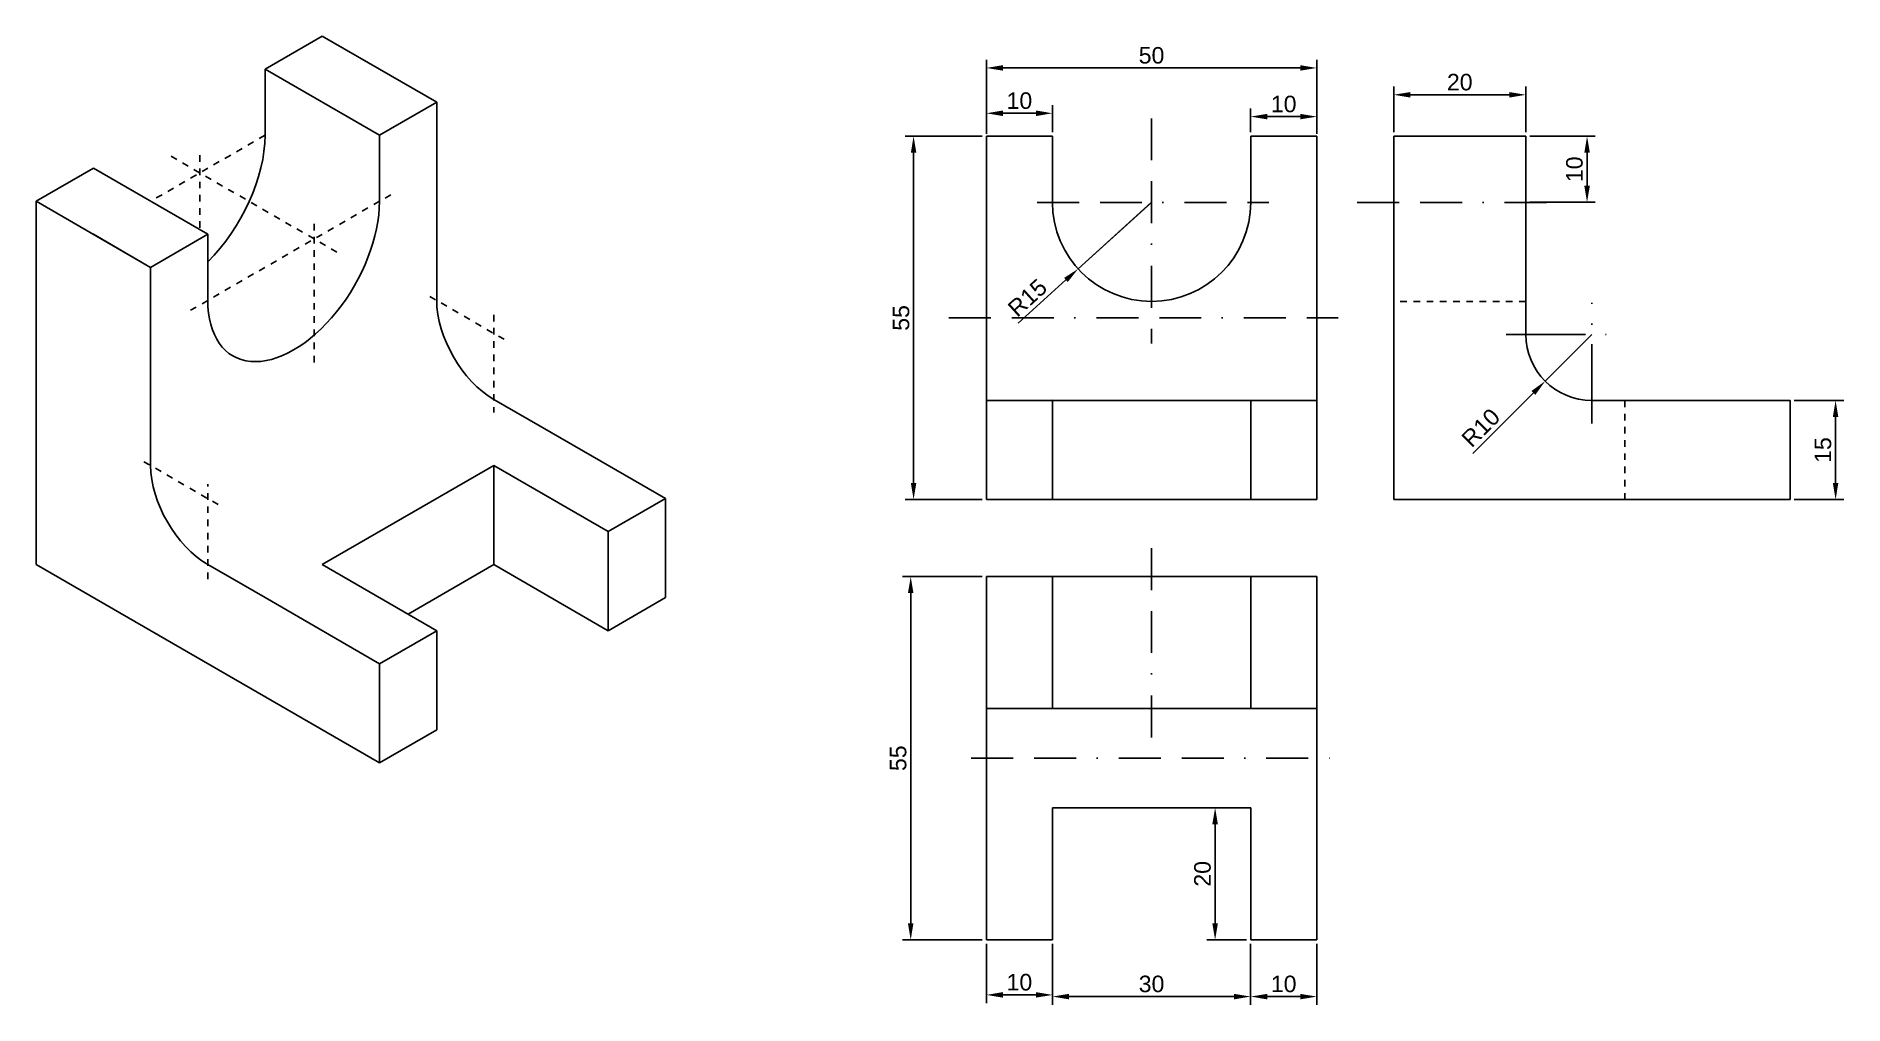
# Model space of a CAD drawing. Header units: millimetres. Extents: x 1590 to 1863, y 2214 to 2360.
import ezdxf

# ---------------------------------------------------------------- set-up
doc = ezdxf.new("R2010")
doc.units = ezdxf.units.MM
for name, pattern in [('ACAD_ISO10W100', [18, 12, -3, 0, -3]), ('JIS_02_1.0', [2, 1, -1]), ('MORSE_G2', [22.225, 6.35, -3.175, 6.35, -3.175, 0, -3.175])]:
    doc.linetypes.add(name, pattern=pattern)
doc.layers.add('cotas', color=10, linetype='Continuous')
doc.styles.get("Standard").update_dxf_attribs({"font": 'arial.ttf'})
doc.dimstyles.new('ISO-25', dxfattribs={"dimtxt": 2.5, "dimasz": 2.5, "dimexe": 1.25, "dimexo": 0.625, "dimtad": 1, "dimtxsty": 'Standard', "dimcen": 2.5, "dimadec": 0, "dimazin": 0, "dimtfac": 1, "dimtmove": 0, "dimatfit": 3, "dimfxl": 1, "dimarcsym": 0})

# ---------------------------------------------------------------- blocks, each defined once
blk = doc.blocks.new('*D17')
at = {"layer": 'cotas', "color": 0, "lineweight": -2, "transparency": 16777216}
for p, q in [((1815.79, 2345.14), (1825.69, 2345.14)), ((1824.44, 2342.64), (1824.44, 2337.64)), ((1815.79, 2335.14), (1825.69, 2335.14))]:
    blk.add_line(p, q, dxfattribs=at)
at = {"layer": 'cotas', "color": 0, "transparency": 16777216}
for points in [[(1824.02, 2342.64), (1824.86, 2342.64), (1824.44, 2345.14)], [(1824.02, 2337.64), (1824.86, 2337.64), (1824.44, 2335.14)]]:
    blk.add_solid(points, dxfattribs=at)
at = {"layer": 'Defpoints', "color": 0, "transparency": 16777216}
for p in [(1815.17, 2345.14), (1815.17, 2335.14), (1824.44, 2335.14)]:
    blk.add_point(p, dxfattribs=at)
at = {"layer": 'cotas', "color": 0, "transparency": 16777216, "insert": (1822.54, 2340.14), "char_height": 2.5, "attachment_point": 5, "rotation": 90}
blk.add_mtext('10', dxfattribs=at)
blk = doc.blocks.new('*D18')
at = {"layer": 'cotas', "color": 0, "lineweight": -2, "transparency": 16777216}
for p, q in [((1795.17, 2345.76), (1795.17, 2352.67)), ((1797.67, 2351.42), (1812.67, 2351.42)), ((1815.17, 2345.76), (1815.17, 2352.67))]:
    blk.add_line(p, q, dxfattribs=at)
at = {"layer": 'cotas', "color": 0, "transparency": 16777216}
for points in [[(1797.67, 2351.83), (1797.67, 2351), (1795.17, 2351.42)], [(1812.67, 2351.83), (1812.67, 2351), (1815.17, 2351.42)]]:
    blk.add_solid(points, dxfattribs=at)
at = {"layer": 'Defpoints', "color": 0, "transparency": 16777216}
for p in [(1815.17, 2351.42), (1795.17, 2345.14), (1815.17, 2345.14)]:
    blk.add_point(p, dxfattribs=at)
at = {"layer": 'cotas', "color": 0, "transparency": 16777216, "insert": (1805.17, 2353.32), "char_height": 2.5, "attachment_point": 5}
blk.add_mtext('20', dxfattribs=at)
blk = doc.blocks.new('*D19')
at = {"layer": 'cotas', "color": 0, "lineweight": -2, "transparency": 16777216}
for p, q in [((1855.79, 2305.14), (1863.31, 2305.14)), ((1862.06, 2302.64), (1862.06, 2292.64)), ((1855.79, 2290.14), (1863.31, 2290.14))]:
    blk.add_line(p, q, dxfattribs=at)
at = {"layer": 'cotas', "color": 0, "transparency": 16777216}
for points in [[(1861.64, 2302.64), (1862.47, 2302.64), (1862.06, 2305.14)], [(1861.64, 2292.64), (1862.47, 2292.64), (1862.06, 2290.14)]]:
    blk.add_solid(points, dxfattribs=at)
at = {"layer": 'Defpoints', "color": 0, "transparency": 16777216}
for p in [(1855.17, 2305.14), (1855.17, 2290.14), (1862.06, 2290.14)]:
    blk.add_point(p, dxfattribs=at)
at = {"layer": 'cotas', "color": 0, "transparency": 16777216, "insert": (1860.15, 2297.64), "char_height": 2.5, "attachment_point": 5, "rotation": 90}
blk.add_mtext('15', dxfattribs=at)
blk = doc.blocks.new('*D20')
at = {"layer": 'cotas', "color": 0, "lineweight": -2, "transparency": 16777216}
for p, q in [((1773.52, 2345.76), (1773.52, 2349.36)), ((1776.02, 2348.11), (1781.02, 2348.11)), ((1783.52, 2345.76), (1783.52, 2349.36))]:
    blk.add_line(p, q, dxfattribs=at)
at = {"layer": 'cotas', "color": 0, "transparency": 16777216}
for points in [[(1776.02, 2348.53), (1776.02, 2347.7), (1773.52, 2348.11)], [(1781.02, 2348.53), (1781.02, 2347.7), (1783.52, 2348.11)]]:
    blk.add_solid(points, dxfattribs=at)
at = {"layer": 'Defpoints', "color": 0, "transparency": 16777216}
for p in [(1783.52, 2348.11), (1773.52, 2345.14), (1783.52, 2345.14)]:
    blk.add_point(p, dxfattribs=at)
at = {"layer": 'cotas', "color": 0, "transparency": 16777216, "insert": (1778.52, 2350.01), "char_height": 2.5, "attachment_point": 5}
blk.add_mtext('10', dxfattribs=at)
blk = doc.blocks.new('*D21')
at = {"layer": 'cotas', "color": 0, "lineweight": -2, "transparency": 16777216}
for p, q in [((1733.52, 2345.76), (1733.52, 2349.87)), ((1736.02, 2348.62), (1741.02, 2348.62)), ((1743.52, 2345.76), (1743.52, 2349.87))]:
    blk.add_line(p, q, dxfattribs=at)
at = {"layer": 'cotas', "color": 0, "transparency": 16777216}
for points in [[(1736.02, 2349.04), (1736.02, 2348.2), (1733.52, 2348.62)], [(1741.02, 2349.04), (1741.02, 2348.2), (1743.52, 2348.62)]]:
    blk.add_solid(points, dxfattribs=at)
at = {"layer": 'Defpoints', "color": 0, "transparency": 16777216}
for p in [(1743.52, 2348.62), (1733.52, 2345.14), (1743.52, 2345.14)]:
    blk.add_point(p, dxfattribs=at)
at = {"layer": 'cotas', "color": 0, "transparency": 16777216, "insert": (1738.52, 2350.52), "char_height": 2.5, "attachment_point": 5}
blk.add_mtext('10', dxfattribs=at)
blk = doc.blocks.new('*D16')
at = {"layer": 'cotas', "color": 0, "lineweight": -2, "transparency": 16777216}
for p, q in [((1733.52, 2345.5), (1733.52, 2356.73)), ((1783.52, 2345.5), (1783.52, 2356.73)), ((1736.02, 2355.48), (1781.02, 2355.48))]:
    blk.add_line(p, q, dxfattribs=at)
at = {"layer": 'cotas', "color": 0, "transparency": 16777216}
for points in [[(1736.02, 2355.9), (1736.02, 2355.07), (1733.52, 2355.48)], [(1781.02, 2355.9), (1781.02, 2355.07), (1783.52, 2355.48)]]:
    blk.add_solid(points, dxfattribs=at)
at = {"layer": 'Defpoints', "color": 0, "transparency": 16777216}
for p in [(1783.52, 2355.48), (1733.52, 2344.87), (1783.52, 2344.87)]:
    blk.add_point(p, dxfattribs=at)
at = {"layer": 'cotas', "color": 0, "transparency": 16777216, "insert": (1758.52, 2357.38), "char_height": 2.5, "attachment_point": 5}
blk.add_mtext('50', dxfattribs=at)
blk = doc.blocks.new('*D22')
at = {"layer": 'cotas', "color": 0, "lineweight": -2, "transparency": 16777216}
for p, q in [((1732.9, 2345.14), (1721.25, 2345.14)), ((1722.5, 2342.64), (1722.5, 2292.64)), ((1732.9, 2290.14), (1721.25, 2290.14))]:
    blk.add_line(p, q, dxfattribs=at)
at = {"layer": 'cotas', "color": 0, "transparency": 16777216}
for points in [[(1722.09, 2342.64), (1722.92, 2342.64), (1722.5, 2345.14)], [(1722.09, 2292.64), (1722.92, 2292.64), (1722.5, 2290.14)]]:
    blk.add_solid(points, dxfattribs=at)
at = {"layer": 'Defpoints', "color": 0, "transparency": 16777216}
for p in [(1733.52, 2345.14), (1722.5, 2290.14), (1733.52, 2290.14)]:
    blk.add_point(p, dxfattribs=at)
at = {"layer": 'cotas', "color": 0, "transparency": 16777216, "insert": (1720.61, 2317.64), "char_height": 2.5, "attachment_point": 5, "rotation": 90}
blk.add_mtext('55', dxfattribs=at)
blk = doc.blocks.new('*D23')
at = {"layer": 'cotas', "color": 0, "lineweight": -2, "transparency": 16777216}
for p, q in [((1732.9, 2278.49), (1720.82, 2278.49)), ((1722.07, 2275.99), (1722.07, 2225.99)), ((1732.9, 2223.49), (1720.82, 2223.49))]:
    blk.add_line(p, q, dxfattribs=at)
at = {"layer": 'cotas', "color": 0, "transparency": 16777216}
for points in [[(1721.65, 2275.99), (1722.48, 2275.99), (1722.07, 2278.49)], [(1721.65, 2225.99), (1722.48, 2225.99), (1722.07, 2223.49)]]:
    blk.add_solid(points, dxfattribs=at)
at = {"layer": 'Defpoints', "color": 0, "transparency": 16777216}
for p in [(1733.52, 2278.49), (1722.07, 2223.49), (1733.52, 2223.49)]:
    blk.add_point(p, dxfattribs=at)
at = {"layer": 'cotas', "color": 0, "transparency": 16777216, "insert": (1720.17, 2250.99), "char_height": 2.5, "attachment_point": 5, "rotation": 90}
blk.add_mtext('55', dxfattribs=at)
blk = doc.blocks.new('*D24')
at = {"layer": 'cotas', "color": 0, "lineweight": -2, "transparency": 16777216}
for p, q in [((1733.52, 2222.87), (1733.52, 2213.91)), ((1743.52, 2222.87), (1743.52, 2213.91)), ((1736.02, 2215.16), (1741.02, 2215.16))]:
    blk.add_line(p, q, dxfattribs=at)
at = {"layer": 'cotas', "color": 0, "transparency": 16777216}
for points in [[(1736.02, 2215.58), (1736.02, 2214.75), (1733.52, 2215.16)], [(1741.02, 2215.58), (1741.02, 2214.75), (1743.52, 2215.16)]]:
    blk.add_solid(points, dxfattribs=at)
at = {"layer": 'Defpoints', "color": 0, "transparency": 16777216}
for p in [(1733.52, 2223.49), (1743.52, 2223.49), (1743.52, 2215.16)]:
    blk.add_point(p, dxfattribs=at)
at = {"layer": 'cotas', "color": 0, "transparency": 16777216, "insert": (1738.52, 2217.07), "char_height": 2.5, "attachment_point": 5}
blk.add_mtext('10', dxfattribs=at)
blk = doc.blocks.new('*D25')
at = {"layer": 'cotas', "color": 0, "lineweight": -2, "transparency": 16777216}
for p, q in [((1743.52, 2222.87), (1743.52, 2213.66)), ((1773.52, 2222.87), (1773.52, 2213.66)), ((1746.02, 2214.91), (1771.02, 2214.91))]:
    blk.add_line(p, q, dxfattribs=at)
at = {"layer": 'cotas', "color": 0, "transparency": 16777216}
for points in [[(1746.02, 2215.32), (1746.02, 2214.49), (1743.52, 2214.91)], [(1771.02, 2215.32), (1771.02, 2214.49), (1773.52, 2214.91)]]:
    blk.add_solid(points, dxfattribs=at)
at = {"layer": 'Defpoints', "color": 0, "transparency": 16777216}
for p in [(1743.52, 2223.49), (1773.52, 2223.49), (1773.52, 2214.91)]:
    blk.add_point(p, dxfattribs=at)
at = {"layer": 'cotas', "color": 0, "transparency": 16777216, "insert": (1758.52, 2216.81), "char_height": 2.5, "attachment_point": 5}
blk.add_mtext('30', dxfattribs=at)
blk = doc.blocks.new('*D26')
at = {"layer": 'cotas', "color": 0, "lineweight": -2, "transparency": 16777216}
for p, q in [((1773.52, 2222.87), (1773.52, 2213.66)), ((1783.52, 2222.87), (1783.52, 2213.66)), ((1776.02, 2214.91), (1781.02, 2214.91))]:
    blk.add_line(p, q, dxfattribs=at)
at = {"layer": 'cotas', "color": 0, "transparency": 16777216}
for points in [[(1776.02, 2215.32), (1776.02, 2214.49), (1773.52, 2214.91)], [(1781.02, 2215.32), (1781.02, 2214.49), (1783.52, 2214.91)]]:
    blk.add_solid(points, dxfattribs=at)
at = {"layer": 'Defpoints', "color": 0, "transparency": 16777216}
for p in [(1773.52, 2223.49), (1783.52, 2223.49), (1783.52, 2214.91)]:
    blk.add_point(p, dxfattribs=at)
at = {"layer": 'cotas', "color": 0, "transparency": 16777216, "insert": (1778.52, 2216.81), "char_height": 2.5, "attachment_point": 5}
blk.add_mtext('10', dxfattribs=at)
blk = doc.blocks.new('*D27')
at = {"layer": 'cotas', "color": 0, "lineweight": -2, "transparency": 16777216}
for p, q in [((1772.9, 2243.49), (1766.89, 2243.49)), ((1768.14, 2240.99), (1768.14, 2225.99)), ((1772.9, 2223.49), (1766.89, 2223.49))]:
    blk.add_line(p, q, dxfattribs=at)
at = {"layer": 'cotas', "color": 0, "transparency": 16777216}
for points in [[(1767.72, 2240.99), (1768.56, 2240.99), (1768.14, 2243.49)], [(1767.72, 2225.99), (1768.56, 2225.99), (1768.14, 2223.49)]]:
    blk.add_solid(points, dxfattribs=at)
at = {"layer": 'Defpoints', "color": 0, "transparency": 16777216}
for p in [(1773.52, 2243.49), (1768.14, 2223.49), (1773.52, 2223.49)]:
    blk.add_point(p, dxfattribs=at)
at = {"layer": 'cotas', "color": 0, "transparency": 16777216, "insert": (1766.24, 2233.49), "char_height": 2.5, "attachment_point": 5, "rotation": 90}
blk.add_mtext('20', dxfattribs=at)
blk = doc.blocks.new('*D28')
at = {"layer": 'cotas', "color": 0, "lineweight": -2, "transparency": 16777216}
for p, q in [((1825.17, 2315.14), (1818.1, 2308.07)), ((1807.15, 2297.13), (1816.33, 2306.3))]:
    blk.add_line(p, q, dxfattribs=at)
at = {"layer": 'cotas', "color": 0, "transparency": 16777216}
blk.add_solid([(1816.03, 2306.59), (1816.62, 2306), (1818.1, 2308.07)], dxfattribs=at)
at = {"layer": 'Defpoints', "color": 0, "transparency": 16777216}
for p in [(1825.17, 2315.14), (1818.1, 2308.07)]:
    blk.add_point(p, dxfattribs=at)
at = {"layer": 'cotas', "color": 0, "transparency": 16777216, "insert": (1808.36, 2301.02), "char_height": 2.5, "attachment_point": 5, "rotation": 45}
blk.add_mtext('R10', dxfattribs=at)
blk = doc.blocks.new('*D29')
at = {"layer": 'cotas', "color": 0, "lineweight": -2, "transparency": 16777216}
for p, q in [((1758.52, 2335.14), (1747.41, 2325.07)), ((1738.34, 2316.84), (1745.56, 2323.39))]:
    blk.add_line(p, q, dxfattribs=at)
at = {"layer": 'cotas', "color": 0, "transparency": 16777216}
blk.add_solid([(1745.28, 2323.7), (1745.84, 2323.08), (1747.41, 2325.07)], dxfattribs=at)
at = {"layer": 'Defpoints', "color": 0, "transparency": 16777216}
for p in [(1758.52, 2335.14), (1747.41, 2325.07)]:
    blk.add_point(p, dxfattribs=at)
at = {"layer": 'cotas', "color": 0, "transparency": 16777216, "insert": (1739.74, 2320.69), "char_height": 2.5, "attachment_point": 5, "rotation": 42.1833}
blk.add_mtext('R15', dxfattribs=at)

msp = doc.modelspace()

# ---------------------------------------------------------------- linework, layer by layer
for p, q in [((1624.336, 2355.295), (1632.996, 2360.295)), ((1632.996, 2360.295), (1650.317, 2350.295)), ((1624.336, 2345.295), (1624.336, 2355.295)), ((1624.336, 2355.295), (1641.656, 2345.295)), ((1650.317, 2350.295), (1641.656, 2345.295)), ((1650.317, 2350.295), (1650.317, 2325.295)), ((1641.656, 2345.295), (1641.656, 2335.295)), ((1733.525, 2345.138), (1733.525, 2290.138)), ((1733.525, 2345.138), (1743.525, 2345.138)), ((1743.525, 2345.138), (1743.525, 2335.138)), ((1783.525, 2345.138), (1773.525, 2345.138)), ((1773.525, 2345.138), (1773.525, 2335.138)), ((1783.525, 2290.138), (1783.525, 2345.138)), ((1795.168, 2345.138), (1812.562, 2345.138)), ((1795.168, 2345.138), (1815.168, 2345.138)), ((1795.168, 2345.138), (1795.168, 2290.138)), ((1815.168, 2345.138), (1815.168, 2320.138)), ((1589.695, 2335.295), (1598.355, 2340.295)), ((1598.355, 2340.295), (1615.676, 2330.295)), ((1589.695, 2280.295), (1589.695, 2335.295)), ((1589.695, 2335.295), (1607.015, 2325.295)), ((1607.015, 2325.295), (1598.355, 2330.295)), ((1615.676, 2330.295), (1607.015, 2325.295)), ((1615.676, 2330.295), (1615.676, 2320.295)), ((1607.015, 2325.295), (1607.015, 2300.295)), ((1650.317, 2320.295), (1650.317, 2325.295)), ((1815.168, 2320.138), (1815.168, 2315.138)), ((1658.977, 2305.295), (1667.637, 2300.295)), ((1733.525, 2305.138), (1743.524, 2305.215)), ((1733.525, 2290.138), (1733.525, 2305.138)), ((1733.525, 2305.138), (1783.525, 2305.138)), ((1743.524, 2305.215), (1743.524, 2290.138)), ((1783.525, 2305.138), (1773.525, 2305.138)), ((1773.525, 2305.138), (1773.525, 2290.138)), ((1830.168, 2305.138), (1825.168, 2305.138)), ((1835.168, 2305.138), (1830.168, 2305.138)), ((1855.168, 2305.138), (1835.168, 2305.138)), ((1855.168, 2290.138), (1855.168, 2305.138)), ((1607.015, 2295.295), (1607.015, 2300.295)), ((1667.637, 2300.295), (1684.958, 2290.295)), ((1658.977, 2295.295), (1632.996, 2280.295)), ((1676.297, 2285.295), (1658.977, 2295.295)), ((1658.977, 2295.295), (1658.977, 2280.295)), ((1676.297, 2285.295), (1684.958, 2290.295)), ((1684.958, 2290.295), (1684.958, 2275.295)), ((1733.525, 2290.138), (1783.525, 2290.138)), ((1795.168, 2290.138), (1855.168, 2290.138)), ((1676.297, 2270.295), (1676.297, 2285.295)), ((1641.656, 2250.295), (1589.695, 2280.295)), ((1624.336, 2275.295), (1615.676, 2280.295)), ((1632.996, 2280.295), (1650.317, 2270.295)), ((1658.977, 2280.295), (1645.986, 2272.795)), ((1676.297, 2270.295), (1658.977, 2280.295)), ((1733.525, 2278.495), (1733.525, 2223.495)), ((1783.525, 2278.495), (1733.525, 2278.495)), ((1733.525, 2278.495), (1733.525, 2258.495)), ((1773.525, 2278.495), (1743.525, 2278.495)), ((1743.525, 2278.495), (1743.525, 2258.495)), ((1773.525, 2258.495), (1773.525, 2278.495)), ((1783.525, 2223.495), (1783.525, 2278.495)), ((1641.656, 2265.295), (1624.336, 2275.295)), ((1684.958, 2275.295), (1676.297, 2270.295)), ((1650.317, 2270.295), (1641.656, 2265.295)), ((1650.317, 2255.295), (1650.317, 2270.295)), ((1641.656, 2265.295), (1641.656, 2250.295)), ((1733.525, 2258.495), (1783.525, 2258.495)), ((1783.525, 2258.495), (1773.525, 2258.495)), ((1641.656, 2250.295), (1650.317, 2255.295)), ((1743.525, 2223.495), (1743.525, 2243.495)), ((1743.525, 2243.495), (1773.525, 2243.495)), ((1773.525, 2243.495), (1773.525, 2233.495)), ((1773.525, 2233.495), (1773.525, 2223.495)), ((1733.525, 2223.495), (1743.525, 2223.495)), ((1773.525, 2223.495), (1783.525, 2223.495))]:
    msp.add_line(p, q)
at = {"linetype": 'MORSE_G2'}
for p, q in [((1758.525, 2347.85), (1758.525, 2313.782)), ((1741.196, 2335.138), (1776.297, 2335.138)), ((1789.639, 2335.138), (1819.402, 2335.138)), ((1727.854, 2317.638), (1786.765, 2317.638)), ((1758.525, 2282.795), (1758.525, 2251.163)), ((1731.241, 2250.995), (1785.464, 2250.995))]:
    msp.add_line(p, q, dxfattribs=at)
at = {"linetype": 'JIS_02_1.0'}
for p, q in [((1624.336, 2345.295), (1607.015, 2335.295)), ((1635.223, 2327.603), (1609.502, 2342.452)), ((1614.457, 2342.265), (1614.457, 2330.998)), ((1613.071, 2318.791), (1644.183, 2336.754)), ((1631.778, 2310.898), (1631.778, 2332.885)), ((1649.265, 2320.902), (1661.036, 2314.106)), ((1658.977, 2318.116), (1658.977, 2303.31)), ((1815.168, 2320.138), (1795.168, 2320.138)), ((1830.168, 2305.138), (1830.168, 2290.138)), ((1606.005, 2295.879), (1617.387, 2289.307)), ((1615.676, 2278.116), (1615.676, 2292.453))]:
    msp.add_line(p, q, dxfattribs=at)
at = {"linetype": 'ACAD_ISO10W100'}
for p, q in [((1825.168, 2301.673), (1825.168, 2319.939)), ((1812.218, 2315.138), (1829.665, 2315.138))]:
    msp.add_line(p, q, dxfattribs=at)
for centre, radius, end in [((1758.525, 2335.138), 15, 0), ((1825.168, 2315.138), 10, 270)]:
    msp.add_arc(centre, radius, 180, end)
for centre, major_axis, start_param, end_param in [((1611.345, 2337.795), (-9.186, -15.91), 7.4084204, 8.6393798), ((1628.666, 2327.795), (-9.186, -15.91), 5.4977871, 8.6393798), ((1658.977, 2315.295), (6.124, -10.607), 3.9269908, 5.4977871), ((1615.676, 2290.295), (6.124, -10.607), 3.9269908, 5.4977871)]:
    msp.add_ellipse(centre, major_axis=major_axis, ratio=0.5773503, start_param=start_param, end_param=end_param)
at = {"layer": 'cotas'}
for p, q in [((1758.525, 2335.138), (1747.41, 2325.066)), ((1825.168, 2315.138), (1818.097, 2308.067))]:
    msp.add_line(p, q, dxfattribs=at)

# ---------------------------------------------------------------- dimensions: what is measured, and where the dimension line sits
for base, p1, p2, picture, middle in [((1783.525, 2355.482), (1733.525, 2344.871), (1783.525, 2344.871), '*D16', (1758.525, 2357.384)), ((1815.168, 2351.416), (1795.168, 2345.138), (1815.168, 2345.138), '*D18', (1805.168, 2353.318)), ((1743.525, 2348.621), (1733.525, 2345.138), (1743.525, 2345.138), '*D21', (1738.525, 2350.523)), ((1783.525, 2348.113), (1773.525, 2345.138), (1783.525, 2345.138), '*D20', (1778.525, 2350.014)), ((1743.525, 2215.164), (1733.525, 2223.495), (1743.525, 2223.495), '*D24', (1738.525, 2217.065)), ((1773.525, 2214.907), (1743.525, 2223.495), (1773.525, 2223.495), '*D25', (1758.525, 2216.809)), ((1783.525, 2214.907), (1773.525, 2223.495), (1783.525, 2223.495), '*D26', (1778.525, 2216.808))]:
    dim = msp.add_linear_dim(base=base, p1=p1, p2=p2, dimstyle='ISO-25', dxfattribs=at)
    dim.commit()
    dim.dimension.update_dxf_attribs({"geometry": picture, "text_midpoint": middle})
for base, p1, p2, picture, middle in [((1722.503, 2290.138), (1733.525, 2345.138), (1733.525, 2290.138), '*D22', (1720.606, 2317.638)), ((1824.441, 2335.138), (1815.168, 2345.138), (1815.168, 2335.138), '*D17', (1822.539, 2340.138)), ((1862.056, 2290.138), (1855.168, 2305.138), (1855.168, 2290.138), '*D19', (1860.154, 2297.638)), ((1722.067, 2223.495), (1733.525, 2278.495), (1733.525, 2223.495), '*D23', (1720.171, 2250.995))]:
    dim = msp.add_linear_dim(base=base, p1=p1, p2=p2, angle=90, dimstyle='ISO-25', dxfattribs=at)
    dim.commit()
    dim.dimension.update_dxf_attribs({"geometry": picture, "text_midpoint": middle})
dim = msp.add_radius_dim(center=(1758.525, 2335.138), mpoint=(1747.41, 2325.066), dimstyle='ISO-25', dxfattribs=at)
dim.commit()
dim.dimension.update_dxf_attribs({"geometry": '*D29', "text_midpoint": (1739.744, 2320.686)})
dim = msp.add_radius_dim(center=(1825.168, 2315.138), mpoint=(1818.097, 2308.067), dimstyle='ISO-25', dxfattribs=at)
dim.commit()
dim.dimension.update_dxf_attribs({"geometry": '*D28', "text_midpoint": (1809.706, 2299.676), "dimtype": 164})
dim = msp.add_aligned_dim(p1=(1773.525, 2243.495), p2=(1773.525, 2223.495), distance=-5.385, dimstyle='ISO-25', dxfattribs=at)
dim.commit()
dim.dimension.update_dxf_attribs({"geometry": '*D27', "text_midpoint": (1766.238, 2233.495)})

doc.saveas('drawing.dxf')
